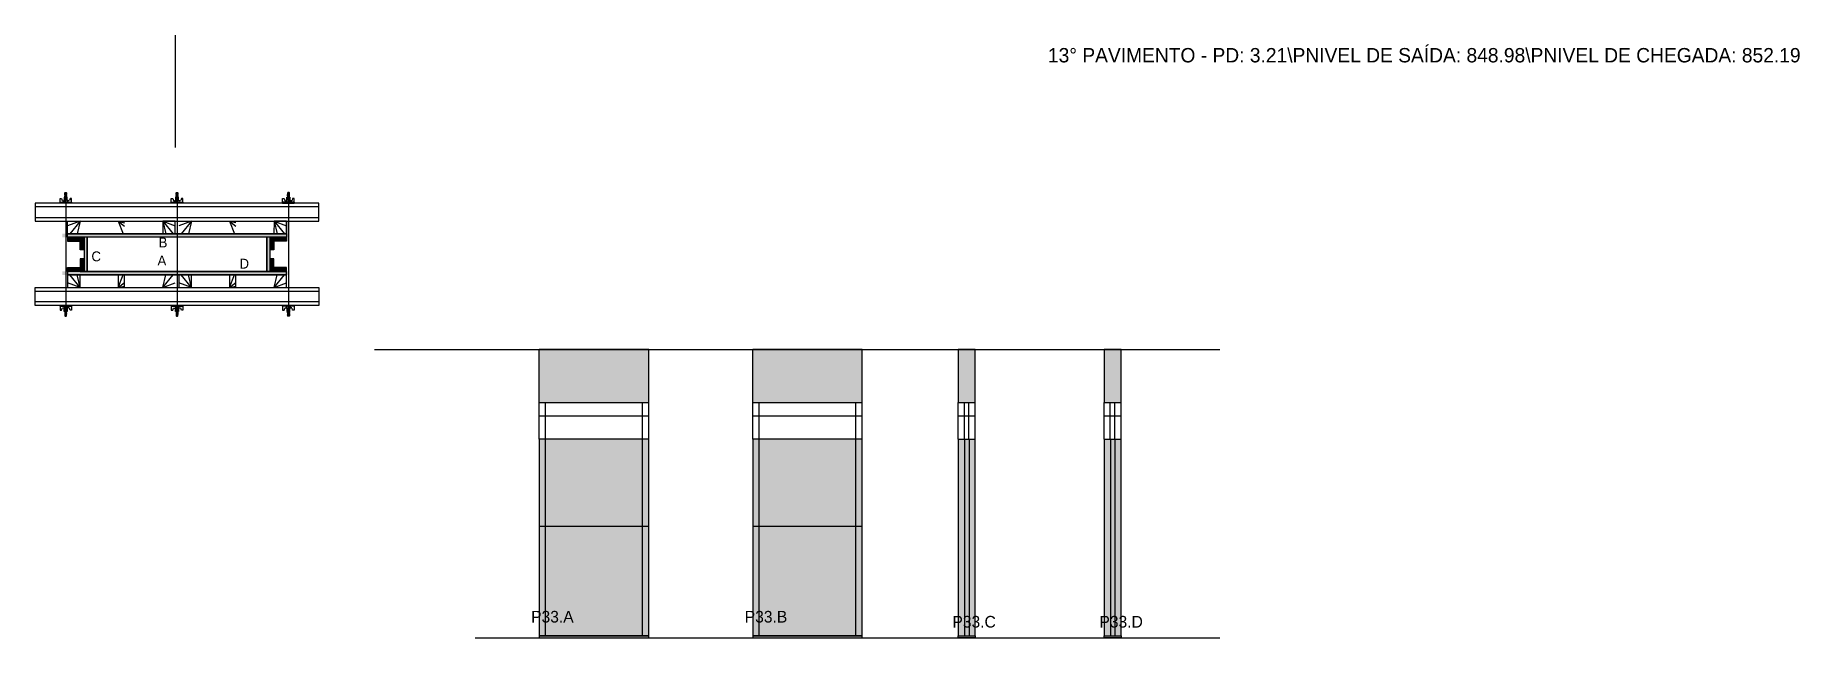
# Model space of a CAD drawing. Header units: metres. Extents: x 4453 to 6419, y 1851 to 2521.
import ezdxf

# ---------------------------------------------------------------- set-up
doc = ezdxf.new("R2010")
doc.units = ezdxf.units.M
for name, color, linetype in [('CHAPA', 7, 'Continuous'), ('COTA', 7, 'Continuous'), ('Hachura', 7, 'Continuous'), ('Madeira', 7, 'Continuous'), ('NOMENCLATURA', 7, 'Continuous'), ('Nível', 7, 'Continuous'), ('Painéis', 7, 'Continuous'), ('Perfil Metálico', 7, 'Continuous'), ('SARR_2.2x7', 7, 'Continuous'), ('SARRAFO', 7, 'Continuous'), ('Texto Seção', 7, 'Continuous'), ('TEXTO_GERAL', 7, 'Continuous')]:
    doc.layers.add(name, color=color, linetype=linetype)

msp = doc.modelspace()

# ---------------------------------------------------------------- hatches: boundary and pattern name
at = {"layer": 'COTA'}
h = msp.add_hatch(color=7, dxfattribs=at)
h.dxf.hatch_style = 1
h.paths.add_polyline_path([(5014.4, 2171.6), (5014.4, 2112.6), (5014.4, 2112.6), (5136.4, 2112.6), (5136.4, 2112.6), (5136.4, 2171.6), (5136.4, 2171.6), (5014.4, 2171.6)])
h = msp.add_hatch(color=7, dxfattribs=at)
h.dxf.hatch_style = 1
h.paths.add_polyline_path([(5252.3, 2171.6), (5252.3, 2112.6), (5252.3, 2112.6), (5374.3, 2112.6), (5374.3, 2112.6), (5374.3, 2171.6), (5374.3, 2171.6), (5252.3, 2171.6)])
h = msp.add_hatch(color=7, dxfattribs=at)
h.dxf.hatch_style = 1
h.paths.add_polyline_path([(5500.3, 2112.6), (5500.3, 2171.6), (5500.3, 2171.6), (5481.3, 2171.6), (5481.3, 2171.6), (5481.3, 2112.6), (5481.3, 2112.6), (5500.3, 2112.6)])
h = msp.add_hatch(color=7, dxfattribs=at)
h.dxf.hatch_style = 1
h.paths.add_polyline_path([(5662.8, 2112.6), (5662.8, 2171.6), (5662.8, 2171.6), (5643.8, 2171.6), (5643.8, 2171.6), (5643.8, 2112.6), (5643.8, 2112.6), (5662.8, 2112.6)])
at = {"layer": 'Hachura'}
h = msp.add_hatch(color=7, dxfattribs=at)
h.dxf.hatch_style = 1
h.paths.add_polyline_path([(4482.9, 2296.5), (4482.9, 2300.5), (4482.9, 2300.5), (4734.9, 2300.5), (4734.9, 2300.5), (4734.9, 2296.5), (4734.9, 2296.5), (4482.9, 2296.5), (4482.9, 2296.5)])
h = msp.add_hatch(color=7, dxfattribs=at)
h.dxf.hatch_style = 1
h.paths.add_polyline_path([(4502.9, 2296.5), (4502.9, 2292.1), (4502.9, 2292.1), (4488.9, 2292.1), (4488.9, 2292.1), (4488.9, 2296.5), (4488.9, 2296.5), (4502.9, 2296.5)])
h = msp.add_hatch(color=7, dxfattribs=at)
h.dxf.hatch_style = 1
h.paths.add_polyline_path([(4507.3, 2296.5), (4502.9, 2296.5), (4502.9, 2296.5), (4502.9, 2282.5), (4502.9, 2282.5), (4507.3, 2282.5), (4507.3, 2282.5), (4507.3, 2296.5)])
h = msp.add_hatch(color=7, dxfattribs=at)
h.dxf.hatch_style = 1
h.paths.add_polyline_path([(4510.9, 2296.5), (4507.3, 2296.5), (4507.3, 2296.5), (4507.3, 2258.5), (4507.3, 2258.5), (4510.9, 2258.5), (4510.9, 2258.5), (4510.9, 2296.5)])
h = msp.add_hatch(color=7, dxfattribs=at)
h.dxf.hatch_style = 1
h.paths.add_polyline_path([(4510.9, 2296.5), (4507.3, 2296.5), (4507.3, 2296.5), (4507.3, 2258.5), (4507.3, 2258.5), (4510.9, 2258.5), (4510.9, 2258.5), (4510.9, 2296.5)])
h = msp.add_hatch(color=7, dxfattribs=at)
h.dxf.hatch_style = 1
h.paths.add_polyline_path([(4714.5, 2296.5), (4710.9, 2296.5), (4710.9, 2296.5), (4710.9, 2258.5), (4710.9, 2258.5), (4714.5, 2258.5), (4714.5, 2258.5), (4714.5, 2296.5)])
h = msp.add_hatch(color=7, dxfattribs=at)
h.dxf.hatch_style = 1
h.paths.add_polyline_path([(4714.5, 2296.5), (4710.9, 2296.5), (4710.9, 2296.5), (4710.9, 2258.5), (4710.9, 2258.5), (4714.5, 2258.5), (4714.5, 2258.5), (4714.5, 2296.5)])
h = msp.add_hatch(color=7, dxfattribs=at)
h.dxf.hatch_style = 1
h.paths.add_polyline_path([(4718.9, 2296.5), (4714.5, 2296.5), (4714.5, 2296.5), (4714.5, 2282.5), (4714.5, 2282.5), (4718.9, 2282.5), (4718.9, 2282.5), (4718.9, 2296.5)])
h = msp.add_hatch(color=7, dxfattribs=at)
h.dxf.hatch_style = 1
h.paths.add_polyline_path([(4718.9, 2296.5), (4718.9, 2292.1), (4718.9, 2292.1), (4732.9, 2292.1), (4732.9, 2292.1), (4732.9, 2296.5), (4732.9, 2296.5), (4718.9, 2296.5)])
h = msp.add_hatch(color=7, dxfattribs=at)
h.dxf.hatch_style = 1
h.paths.add_polyline_path([(4502.9, 2258.5), (4502.9, 2262.9), (4502.9, 2262.9), (4488.9, 2262.9), (4488.9, 2262.9), (4488.9, 2258.5), (4488.9, 2258.5), (4502.9, 2258.5)])
h = msp.add_hatch(color=7, dxfattribs=at)
h.dxf.hatch_style = 1
h.paths.add_polyline_path([(4507.3, 2258.5), (4502.9, 2258.5), (4502.9, 2258.5), (4502.9, 2272.5), (4502.9, 2272.5), (4507.3, 2272.5), (4507.3, 2272.5), (4507.3, 2258.5)])
h = msp.add_hatch(color=7, dxfattribs=at)
h.dxf.hatch_style = 1
h.paths.add_polyline_path([(4718.9, 2258.5), (4714.5, 2258.5), (4714.5, 2258.5), (4714.5, 2272.5), (4714.5, 2272.5), (4718.9, 2272.5), (4718.9, 2272.5), (4718.9, 2258.5)])
h = msp.add_hatch(color=7, dxfattribs=at)
h.dxf.hatch_style = 1
h.paths.add_polyline_path([(4718.9, 2258.5), (4718.9, 2262.9), (4718.9, 2262.9), (4732.9, 2262.9), (4732.9, 2262.9), (4732.9, 2258.5), (4732.9, 2258.5), (4718.9, 2258.5)])
h = msp.add_hatch(color=7, dxfattribs=at)
h.dxf.hatch_style = 1
h.paths.add_polyline_path([(4482.9, 2258.5), (4482.9, 2254.5), (4482.9, 2254.5), (4734.9, 2254.5), (4734.9, 2254.5), (4734.9, 2258.5), (4734.9, 2258.5), (4482.9, 2258.5), (4482.9, 2258.5)])
h = msp.add_hatch(color=7, dxfattribs=at)
h.dxf.hatch_style = 1
h.paths.add_polyline_path([(5136.4, 2071.6), (5014.4, 2071.6), (5014.4, 2071.6), (5014.4, 1850.6), (5014.4, 1850.6), (5136.4, 1850.6), (5136.4, 1850.6), (5136.4, 2071.6)])
h = msp.add_hatch(color=7, dxfattribs=at)
h.dxf.hatch_style = 1
h.paths.add_polyline_path([(5374.3, 2071.6), (5252.3, 2071.6), (5252.3, 2071.6), (5252.3, 1850.6), (5252.3, 1850.6), (5374.3, 1850.6), (5374.3, 1850.6), (5374.3, 2071.6)])
h = msp.add_hatch(color=7, dxfattribs=at)
h.dxf.hatch_style = 1
h.paths.add_polyline_path([(5500.3, 2071.6), (5481.3, 2071.6), (5481.3, 2071.6), (5481.3, 1850.6), (5481.3, 1850.6), (5500.3, 1850.6), (5500.3, 1850.6), (5500.3, 2071.6), (5500.3, 2071.6)])
h = msp.add_hatch(color=7, dxfattribs=at)
h.dxf.hatch_style = 1
h.paths.add_polyline_path([(5662.8, 2071.6), (5643.8, 2071.6), (5643.8, 2071.6), (5643.8, 1850.6), (5643.8, 1850.6), (5662.8, 1850.6), (5662.8, 1850.6), (5662.8, 2071.6), (5662.8, 2071.6)])

# ---------------------------------------------------------------- linework, layer by layer
at = {"layer": 'CHAPA', "color": 7, "lineweight": 25}
for points in [[(4488.9, 2296.5), (4488.9, 2300.5), (4732.9, 2300.5), (4732.9, 2296.5)], [(4488.9, 2296.5), (4488.9, 2300.5), (4732.9, 2300.5), (4732.9, 2296.5)], [(4510.9, 2296.5), (4507.3, 2296.5), (4507.3, 2258.5), (4510.9, 2258.5)], [(4510.9, 2296.5), (4507.3, 2296.5), (4507.3, 2258.5), (4510.9, 2258.5)], [(4714.5, 2296.5), (4710.9, 2296.5), (4710.9, 2258.5), (4714.5, 2258.5)], [(4714.5, 2296.5), (4710.9, 2296.5), (4710.9, 2258.5), (4714.5, 2258.5)], [(4488.9, 2258.5), (4488.9, 2254.5), (4732.9, 2254.5), (4732.9, 2258.5)], [(4488.9, 2258.5), (4488.9, 2254.5), (4732.9, 2254.5), (4732.9, 2258.5)]]:
    msp.add_lwpolyline(points, close=True, dxfattribs=at)
at = {"layer": 'COTA', "color": 7, "lineweight": 25}
for p, q in [((5014.4, 2112.6), (5014.4, 2171.6)), ((5136.4, 2171.6), (5014.4, 2171.6)), ((5136.4, 2112.6), (5136.4, 2171.6)), ((5374.3, 2171.6), (5252.3, 2171.6)), ((5252.3, 2112.6), (5252.3, 2171.6)), ((5374.3, 2112.6), (5374.3, 2171.6))]:
    msp.add_line(p, q, dxfattribs=at)
for points in [[(5500.3, 2112.6), (5500.3, 2171.6), (5481.3, 2171.6), (5481.3, 2112.6)], [(5662.8, 2112.6), (5662.8, 2171.6), (5643.8, 2171.6), (5643.8, 2112.6)]]:
    msp.add_lwpolyline(points, dxfattribs=at)
at = {"layer": 'Defpoints', "color": 7, "lineweight": 25}
msp.add_line((4609, 2396.4), (4609, 2521.4), dxfattribs=at)
at = {"layer": 'Hachura', "color": 7, "lineweight": 25}
for p, q in [((4480.5, 2334.5), (4480.5, 2339.6)), ((4480.5, 2339.6), (4482.2, 2339.6)), ((4482.2, 2339.6), (4482.8, 2337.4)), ((4488.6, 2341.2), (4485.3, 2341.2)), ((4485.3, 2341.2), (4485.3, 2338)), ((4488.6, 2341.1), (4485.3, 2341.1)), ((4485.8, 2345.5), (4488, 2344.5)), ((4487.9, 2344.2), (4485.8, 2345.3)), ((4485.8, 2344.4), (4488, 2343.3)), ((4487.9, 2343.1), (4485.8, 2344.1)), ((4485.8, 2343.2), (4488, 2342.1)), ((4487.9, 2341.9), (4485.8, 2343)), ((4487.1, 2341.2), (4485.8, 2341.8)), ((4485.9, 2346), (4486.2, 2346.3)), ((4485.9, 2345.6), (4485.9, 2346)), ((4485.9, 2346), (4485.9, 2346)), ((4487.8, 2346), (4485.9, 2346)), ((4485.9, 2345.6), (4487.8, 2344.7)), ((4485.9, 2345.6), (4487.8, 2344.7)), ((4485.9, 2344.5), (4485.9, 2345.1)), ((4487.8, 2344.2), (4485.9, 2345.1)), ((4485.9, 2344.5), (4487.8, 2343.5)), ((4485.9, 2343.3), (4485.9, 2344)), ((4487.8, 2343), (4485.9, 2344)), ((4485.9, 2343.7), (4485.9, 2344)), ((4485.9, 2343.3), (4487.8, 2342.3)), ((4485.9, 2342.2), (4485.9, 2342.8)), ((4487.8, 2341.8), (4485.9, 2342.8)), ((4485.9, 2342.2), (4487.8, 2341.2)), ((4486.8, 2341.2), (4485.9, 2341.6)), ((4485.9, 2341.2), (4485.9, 2341.6)), ((4486.2, 2346.3), (4487.5, 2346.3)), ((4486.3, 2341.2), (4486.3, 2338)), ((4487.8, 2345.3), (4486.6, 2346)), ((4487.9, 2345.4), (4486.8, 2346)), ((4486.9, 2345.3), (4486.9, 2213.5)), ((4487.3, 2346), (4488, 2345.6)), ((4487.8, 2346), (4487.5, 2346.3)), ((4487.6, 2346), (4487.8, 2345.8)), ((4487.8, 2345.8), (4487.8, 2346)), ((4487.8, 2345.3), (4487.8, 2344.7)), ((4487.8, 2343.5), (4487.8, 2344.2)), ((4487.8, 2342.8), (4487.8, 2343)), ((4487.8, 2342.8), (4487.8, 2342.3)), ((4487.8, 2341.8), (4487.8, 2341.2)), ((4487.8, 2341.2), (4487.8, 2338)), ((4488.6, 2338), (4488.6, 2341.2)), ((4491.7, 2339.6), (4491.1, 2337.4)), ((4493.4, 2339.6), (4491.7, 2339.6)), ((4493.4, 2335.4), (4493.4, 2339.6)), ((4604.5, 2334.5), (4604.5, 2339.6)), ((4604.5, 2339.6), (4606.2, 2339.6)), ((4606.2, 2339.6), (4606.8, 2337.4)), ((4612.6, 2341.2), (4609.3, 2341.2)), ((4609.3, 2341.2), (4609.3, 2337.9)), ((4612.6, 2341.1), (4609.3, 2341.1)), ((4609.8, 2345.5), (4612, 2344.4)), ((4612, 2344.2), (4609.8, 2345.3)), ((4609.8, 2344.4), (4612, 2343.3)), ((4612, 2343), (4609.8, 2344.1)), ((4609.8, 2343.2), (4612, 2342.1)), ((4612, 2341.9), (4609.8, 2343)), ((4611.1, 2341.2), (4609.8, 2341.8)), ((4609.9, 2345.9), (4610.2, 2346.3)), ((4609.9, 2345.6), (4609.9, 2345.9)), ((4609.9, 2345.9), (4609.9, 2345.9)), ((4611.9, 2345.9), (4609.9, 2345.9)), ((4609.9, 2345.6), (4611.9, 2344.6)), ((4609.9, 2345.6), (4611.9, 2344.6)), ((4609.9, 2344.5), (4609.9, 2345.1)), ((4611.9, 2344.1), (4609.9, 2345.1)), ((4609.9, 2344.5), (4611.9, 2343.5)), ((4609.9, 2343.3), (4609.9, 2343.9)), ((4611.9, 2343), (4609.9, 2343.9)), ((4609.9, 2343.7), (4609.9, 2343.9)), ((4609.9, 2343.3), (4611.9, 2342.3)), ((4609.9, 2342.1), (4609.9, 2342.8)), ((4611.9, 2341.8), (4609.9, 2342.8)), ((4609.9, 2342.1), (4611.9, 2341.2)), ((4610.8, 2341.2), (4609.9, 2341.6)), ((4609.9, 2341.2), (4609.9, 2341.6)), ((4610.2, 2346.3), (4611.5, 2346.3)), ((4610.3, 2341.2), (4610.3, 2337.9)), ((4611.9, 2345.3), (4610.6, 2345.9)), ((4612, 2345.4), (4610.8, 2345.9)), ((4611, 2345.3), (4610.9, 2213.5)), ((4611.3, 2345.9), (4612, 2345.6)), ((4611.9, 2345.9), (4611.5, 2346.3)), ((4611.6, 2345.9), (4611.9, 2345.8)), ((4611.9, 2345.8), (4611.9, 2345.9)), ((4611.9, 2345.3), (4611.9, 2344.6)), ((4611.9, 2343.5), (4611.9, 2344.1)), ((4611.9, 2342.8), (4611.9, 2343)), ((4611.9, 2342.8), (4611.9, 2342.3)), ((4611.9, 2341.8), (4611.9, 2341.2)), ((4611.9, 2341.2), (4611.9, 2337.9)), ((4612.6, 2337.9), (4612.6, 2341.2)), ((4615.7, 2339.6), (4615.1, 2337.4)), ((4617.4, 2339.6), (4615.7, 2339.6)), ((4617.4, 2335.4), (4617.4, 2339.6)), ((4728.5, 2335.4), (4728.5, 2339.6)), ((4728.5, 2339.6), (4730.2, 2339.6)), ((4730.2, 2339.6), (4730.8, 2337.4)), ((4733.3, 2341.2), (4736.6, 2341.2)), ((4733.3, 2338), (4733.3, 2341.2)), ((4733.3, 2341.1), (4736.6, 2341.1)), ((4734.6, 2346), (4733.9, 2345.6)), ((4733.9, 2345.4), (4735.1, 2346)), ((4736.1, 2345.5), (4733.9, 2344.5)), ((4733.9, 2344.2), (4736.1, 2345.3)), ((4736.1, 2344.4), (4733.9, 2343.3)), ((4733.9, 2343.1), (4736.1, 2344.1)), ((4736.1, 2343.2), (4733.9, 2342.1)), ((4733.9, 2341.9), (4736.1, 2343)), ((4734, 2346), (4734.4, 2346.3)), ((4734.3, 2346), (4734, 2345.8)), ((4734, 2345.8), (4734, 2346)), ((4734, 2345.3), (4735.3, 2346)), ((4734, 2346), (4736, 2346)), ((4736, 2345.6), (4734, 2344.7)), ((4736, 2345.6), (4734, 2344.7)), ((4734, 2345.3), (4734, 2344.7)), ((4734, 2344.2), (4736, 2345.1)), ((4736, 2344.5), (4734, 2343.5)), ((4734, 2343.5), (4734, 2344.2)), ((4734, 2343), (4736, 2344)), ((4736, 2343.3), (4734, 2342.3)), ((4734, 2342.8), (4734, 2343)), ((4734, 2342.8), (4734, 2342.3)), ((4734, 2341.8), (4736, 2342.8)), ((4736, 2342.2), (4734, 2341.2)), ((4734, 2341.8), (4734, 2341.2)), ((4734, 2341.2), (4734, 2338)), ((4735.7, 2346.3), (4734.4, 2346.3)), ((4734.8, 2341.2), (4736.1, 2341.8)), ((4734.9, 2345.3), (4735, 2213.5)), ((4735.1, 2341.2), (4736, 2341.6)), ((4735.6, 2341.2), (4735.6, 2338)), ((4736, 2346), (4735.7, 2346.3)), ((4736, 2345.6), (4736, 2346)), ((4736, 2346), (4736, 2346)), ((4736, 2344.5), (4736, 2345.1)), ((4736, 2343.3), (4736, 2344)), ((4736, 2343.7), (4736, 2344)), ((4736, 2342.2), (4736, 2342.8)), ((4736, 2341.2), (4736, 2341.6)), ((4736.6, 2341.2), (4736.6, 2338)), ((4739.7, 2339.6), (4739.1, 2337.4)), ((4741.4, 2339.6), (4739.7, 2339.6)), ((4741.4, 2334.5), (4741.4, 2339.6)), ((4480.5, 2335.4), (4493.4, 2335.4)), ((4480.5, 2335.4), (4485.7, 2335.4)), ((4493.4, 2334.5), (4480.5, 2334.5)), ((4480.6, 2335.4), (4480.6, 2334.5)), ((4480.8, 2335.4), (4480.8, 2334.5)), ((4481.2, 2335.4), (4481.2, 2334.5)), ((4481.6, 2335.4), (4481.6, 2334.5)), ((4482.5, 2335.4), (4482.5, 2334.5)), ((4483.1, 2337.2), (4485, 2337.2)), ((4483.9, 2335.4), (4483.9, 2334.5)), ((4492.4, 2334.5), (4484.6, 2334.5)), ((4485, 2338), (4488.9, 2338)), ((4485, 2335.4), (4485, 2338)), ((4486.9, 2335.4), (4485, 2335.4)), ((4485.7, 2335.4), (4486.3, 2335.4)), ((4486, 2335.1), (4486, 2335.3)), ((4486, 2334.6), (4486, 2335.1)), ((4486.6, 2335.4), (4486.6, 2337.4)), ((4486.9, 2335.4), (4486.9, 2334.5)), ((4487.1, 2337.4), (4487.1, 2335.4)), ((4487.9, 2335.3), (4487.9, 2334.8)), ((4488.9, 2338), (4488.6, 2338)), ((4488.9, 2338), (4488.6, 2338)), ((4488.9, 2338), (4488.9, 2335.4)), ((4490.8, 2337.2), (4488.9, 2337.2)), ((4490, 2335.4), (4490, 2334.5)), ((4491.4, 2335.4), (4491.4, 2334.5)), ((4492.2, 2335.4), (4492.2, 2334.5)), ((4492.7, 2335.4), (4492.7, 2334.5)), ((4493, 2335.4), (4493, 2334.5)), ((4493.3, 2335.4), (4493.3, 2334.5)), ((4493.4, 2335.4), (4493.4, 2334.5)), ((4604.5, 2335.4), (4617.4, 2335.4)), ((4604.5, 2335.4), (4609.7, 2335.4)), ((4617.4, 2334.5), (4604.5, 2334.5)), ((4604.6, 2335.4), (4604.6, 2334.5)), ((4604.9, 2335.4), (4604.9, 2334.5)), ((4605.2, 2335.4), (4605.2, 2334.5)), ((4605.7, 2335.4), (4605.7, 2334.5)), ((4606.5, 2335.4), (4606.5, 2334.5)), ((4607.1, 2337.2), (4609, 2337.2)), ((4607.9, 2335.4), (4607.9, 2334.5)), ((4616.4, 2334.5), (4608.6, 2334.5)), ((4609, 2337.9), (4612.9, 2337.9)), ((4609, 2335.4), (4609, 2337.9)), ((4611, 2335.4), (4609, 2335.4)), ((4609.7, 2335.4), (4610.3, 2335.4)), ((4610, 2335), (4610, 2335.3)), ((4610, 2334.6), (4610, 2335)), ((4610.6, 2335.4), (4610.6, 2337.4)), ((4610.9, 2335.4), (4610.9, 2334.5)), ((4611.2, 2337.4), (4611.2, 2335.4)), ((4611.9, 2335.2), (4611.9, 2334.8)), ((4612.9, 2337.9), (4612.6, 2337.9)), ((4612.9, 2337.9), (4612.6, 2337.9)), ((4612.9, 2337.9), (4612.9, 2335.4)), ((4614.8, 2337.2), (4612.9, 2337.2)), ((4614, 2335.4), (4614, 2334.5)), ((4615.4, 2335.4), (4615.4, 2334.5)), ((4616.3, 2335.4), (4616.3, 2334.5)), ((4616.7, 2335.4), (4616.7, 2334.5)), ((4617.1, 2335.4), (4617.1, 2334.5)), ((4617.3, 2335.4), (4617.3, 2334.5)), ((4617.4, 2335.4), (4617.4, 2334.5)), ((4741.4, 2335.4), (4728.5, 2335.4)), ((4728.5, 2335.4), (4728.5, 2334.5)), ((4728.5, 2334.5), (4741.4, 2334.5)), ((4728.6, 2335.4), (4728.6, 2334.5)), ((4728.8, 2335.4), (4728.8, 2334.5)), ((4729.2, 2335.4), (4729.2, 2334.5)), ((4729.5, 2334.5), (4737.3, 2334.5)), ((4729.6, 2335.4), (4729.6, 2334.5)), ((4730.5, 2335.4), (4730.5, 2334.5)), ((4731.1, 2337.2), (4733, 2337.2)), ((4731.9, 2335.4), (4731.9, 2334.5)), ((4736.9, 2338), (4733, 2338)), ((4733, 2338), (4733, 2335.4)), ((4733, 2338), (4733.3, 2338)), ((4733, 2338), (4733.3, 2338)), ((4734, 2335.3), (4734, 2334.8)), ((4734.7, 2337.4), (4734.7, 2335.4)), ((4734.9, 2335.4), (4736.9, 2335.4)), ((4735, 2335.4), (4735, 2334.5)), ((4735.3, 2335.4), (4735.3, 2337.4)), ((4736.2, 2335.4), (4735.6, 2335.4)), ((4735.9, 2335.1), (4735.9, 2335.3)), ((4735.9, 2334.6), (4735.9, 2335.1)), ((4741.4, 2335.4), (4736.2, 2335.4)), ((4736.9, 2335.4), (4736.9, 2338)), ((4738.8, 2337.2), (4736.9, 2337.2)), ((4738, 2335.4), (4738, 2334.5)), ((4739.4, 2335.4), (4739.4, 2334.5)), ((4740.2, 2335.4), (4740.2, 2334.5)), ((4740.7, 2335.4), (4740.7, 2334.5)), ((4741, 2335.4), (4741, 2334.5)), ((4741.3, 2335.4), (4741.3, 2334.5)), ((4493.4, 2220.5), (4480.5, 2220.5)), ((4480.5, 2220.5), (4480.5, 2215.3)), ((4480.5, 2219.6), (4493.4, 2219.6)), ((4480.5, 2219.6), (4485.7, 2219.6)), ((4480.5, 2215.3), (4482.2, 2215.3)), ((4480.6, 2219.6), (4480.6, 2220.5)), ((4480.8, 2219.6), (4480.8, 2220.5)), ((4481.2, 2219.6), (4481.2, 2220.5)), ((4481.6, 2219.6), (4481.6, 2220.5)), ((4482.2, 2215.3), (4482.8, 2217.5)), ((4482.5, 2219.6), (4482.5, 2220.5)), ((4483.1, 2217.8), (4485, 2217.8)), ((4483.9, 2219.6), (4483.9, 2220.5)), ((4492.4, 2220.5), (4484.6, 2220.5)), ((4486.9, 2219.6), (4485, 2219.6)), ((4485, 2219.6), (4485, 2217)), ((4485, 2217), (4488.9, 2217)), ((4485.3, 2213.8), (4485.3, 2217)), ((4488.6, 2213.8), (4485.3, 2213.8)), ((4488.6, 2213.8), (4485.3, 2213.8)), ((4485.7, 2219.6), (4486.3, 2219.6)), ((4487.1, 2213.8), (4485.8, 2213.1)), ((4487.9, 2213), (4485.8, 2212)), ((4485.8, 2211.7), (4488, 2212.8)), ((4487.9, 2211.9), (4485.8, 2210.8)), ((4485.8, 2210.6), (4488, 2211.7)), ((4487.9, 2210.7), (4485.8, 2209.7)), ((4485.8, 2209.4), (4488, 2210.5)), ((4485.9, 2212.8), (4487.8, 2213.8)), ((4486.8, 2213.8), (4485.9, 2213.3)), ((4485.9, 2213.8), (4485.9, 2213.3)), ((4487.8, 2213.1), (4485.9, 2212.2)), ((4485.9, 2212.8), (4485.9, 2212.2)), ((4485.9, 2211.6), (4487.8, 2212.6)), ((4487.8, 2212), (4485.9, 2211)), ((4485.9, 2211.6), (4485.9, 2211)), ((4485.9, 2210.5), (4487.8, 2211.4)), ((4485.9, 2211.2), (4485.9, 2211)), ((4487.8, 2210.8), (4485.9, 2209.8)), ((4485.9, 2210.5), (4485.9, 2209.8)), ((4485.9, 2209.3), (4487.8, 2210.3)), ((4485.9, 2209.3), (4487.8, 2210.3)), ((4485.9, 2209.3), (4485.9, 2209)), ((4485.9, 2209), (4485.9, 2209)), ((4485.9, 2209), (4486.2, 2208.7)), ((4487.8, 2209), (4485.9, 2209)), ((4486, 2220.3), (4486, 2219.9)), ((4486, 2219.9), (4486, 2219.7)), ((4486.2, 2208.7), (4487.5, 2208.7)), ((4486.3, 2213.8), (4486.3, 2217)), ((4486.6, 2219.6), (4486.6, 2217.6)), ((4487.8, 2209.6), (4486.6, 2209)), ((4487.9, 2209.6), (4486.8, 2209)), ((4486.9, 2219.6), (4486.9, 2220.5)), ((4487.1, 2217.6), (4487.1, 2219.6)), ((4487.3, 2209), (4488, 2209.3)), ((4487.8, 2209), (4487.5, 2208.7)), ((4487.6, 2209), (4487.8, 2209.1)), ((4487.8, 2213.8), (4487.8, 2217)), ((4487.8, 2213.1), (4487.8, 2213.8)), ((4487.8, 2212.2), (4487.8, 2212.6)), ((4487.8, 2212.2), (4487.8, 2212)), ((4487.8, 2211.4), (4487.8, 2210.8)), ((4487.8, 2209.6), (4487.8, 2210.3)), ((4487.8, 2209.1), (4487.8, 2209)), ((4487.9, 2219.7), (4487.9, 2220.1)), ((4488.6, 2217), (4488.6, 2213.8)), ((4488.9, 2217), (4488.6, 2217)), ((4488.9, 2217), (4488.6, 2217)), ((4488.9, 2217), (4488.9, 2219.6)), ((4490.8, 2217.8), (4488.9, 2217.8)), ((4490, 2219.6), (4490, 2220.5)), ((4491.7, 2215.3), (4491.1, 2217.5)), ((4491.4, 2219.6), (4491.4, 2220.5)), ((4493.4, 2215.3), (4491.7, 2215.3)), ((4492.2, 2219.6), (4492.2, 2220.5)), ((4492.7, 2219.6), (4492.7, 2220.5)), ((4493, 2219.6), (4493, 2220.5)), ((4493.3, 2219.6), (4493.3, 2220.5)), ((4493.4, 2219.6), (4493.4, 2220.5)), ((4493.4, 2219.6), (4493.4, 2215.3)), ((4617.4, 2220.5), (4604.5, 2220.5)), ((4604.5, 2220.5), (4604.5, 2215.3)), ((4604.5, 2219.6), (4617.4, 2219.6)), ((4604.5, 2219.6), (4609.7, 2219.6)), ((4604.5, 2215.3), (4606.2, 2215.3)), ((4604.6, 2219.5), (4604.6, 2220.5)), ((4604.9, 2219.5), (4604.9, 2220.5)), ((4605.2, 2219.5), (4605.2, 2220.5)), ((4605.7, 2219.5), (4605.7, 2220.5)), ((4606.2, 2215.3), (4606.8, 2217.5)), ((4606.5, 2219.5), (4606.5, 2220.5)), ((4607.1, 2217.7), (4609, 2217.7)), ((4607.9, 2219.5), (4607.9, 2220.5)), ((4616.4, 2220.5), (4608.6, 2220.5)), ((4611, 2219.6), (4609, 2219.6)), ((4609, 2219.6), (4609, 2217)), ((4609, 2217), (4612.9, 2217)), ((4609.3, 2213.8), (4609.3, 2217)), ((4612.6, 2213.8), (4609.3, 2213.8)), ((4612.6, 2213.8), (4609.3, 2213.8)), ((4609.7, 2219.6), (4610.3, 2219.6)), ((4611.1, 2213.8), (4609.8, 2213.1)), ((4612, 2213), (4609.8, 2212)), ((4609.8, 2211.7), (4612, 2212.8)), ((4612, 2211.9), (4609.8, 2210.8)), ((4609.8, 2210.6), (4612, 2211.6)), ((4612, 2210.7), (4609.8, 2209.6)), ((4609.8, 2209.4), (4612, 2210.5)), ((4609.9, 2212.8), (4611.9, 2213.8)), ((4610.8, 2213.8), (4609.9, 2213.3)), ((4609.9, 2213.8), (4609.9, 2213.3)), ((4611.9, 2213.1), (4609.9, 2212.1)), ((4609.9, 2212.8), (4609.9, 2212.1)), ((4609.9, 2211.6), (4611.9, 2212.6)), ((4611.9, 2211.9), (4609.9, 2211)), ((4609.9, 2211.6), (4609.9, 2211)), ((4609.9, 2210.5), (4611.9, 2211.4)), ((4609.9, 2211.2), (4609.9, 2211)), ((4611.9, 2210.8), (4609.9, 2209.8)), ((4609.9, 2210.5), (4609.9, 2209.8)), ((4609.9, 2209.3), (4611.9, 2210.3)), ((4609.9, 2209.3), (4611.9, 2210.3)), ((4609.9, 2209.3), (4609.9, 2209)), ((4609.9, 2209), (4609.9, 2209)), ((4609.9, 2209), (4610.2, 2208.7)), ((4611.9, 2209), (4609.9, 2209)), ((4610, 2220.3), (4610, 2219.9)), ((4610, 2219.9), (4610, 2219.7)), ((4610.2, 2208.7), (4611.5, 2208.7)), ((4610.3, 2213.8), (4610.3, 2217)), ((4610.6, 2219.6), (4610.6, 2217.6)), ((4611.9, 2209.6), (4610.6, 2209)), ((4612, 2209.5), (4610.8, 2209)), ((4610.9, 2219.6), (4610.9, 2220.5)), ((4611.2, 2217.6), (4611.2, 2219.6)), ((4611.3, 2209), (4612, 2209.3)), ((4611.9, 2209), (4611.5, 2208.7)), ((4611.6, 2209), (4611.9, 2209.1)), ((4611.9, 2219.7), (4611.9, 2220.1)), ((4611.9, 2213.8), (4611.9, 2217)), ((4611.9, 2213.1), (4611.9, 2213.8)), ((4611.9, 2212.2), (4611.9, 2212.6)), ((4611.9, 2212.2), (4611.9, 2211.9)), ((4611.9, 2211.4), (4611.9, 2210.8)), ((4611.9, 2209.6), (4611.9, 2210.3)), ((4611.9, 2209.1), (4611.9, 2209)), ((4612.6, 2217), (4612.6, 2213.8)), ((4612.9, 2217), (4612.6, 2217)), ((4612.9, 2217), (4612.6, 2217)), ((4612.9, 2217), (4612.9, 2219.6)), ((4614.8, 2217.7), (4612.9, 2217.7)), ((4614, 2219.5), (4614, 2220.5)), ((4615.7, 2215.3), (4615.1, 2217.5)), ((4615.4, 2219.5), (4615.4, 2220.5)), ((4617.4, 2215.3), (4615.7, 2215.3)), ((4616.3, 2219.5), (4616.3, 2220.5)), ((4616.7, 2219.5), (4616.7, 2220.5)), ((4617.1, 2219.5), (4617.1, 2220.5)), ((4617.3, 2219.5), (4617.3, 2220.5)), ((4617.4, 2219.6), (4617.4, 2220.5)), ((4617.4, 2219.6), (4617.4, 2215.3)), ((4728.5, 2220.5), (4741.4, 2220.5)), ((4728.5, 2219.6), (4728.5, 2220.5)), ((4741.4, 2219.6), (4728.5, 2219.6)), ((4728.5, 2219.6), (4728.5, 2215.3)), ((4728.5, 2215.3), (4730.2, 2215.3)), ((4728.6, 2219.6), (4728.6, 2220.5)), ((4728.8, 2219.6), (4728.8, 2220.5)), ((4729.2, 2219.6), (4729.2, 2220.5)), ((4729.5, 2220.5), (4737.3, 2220.5)), ((4729.6, 2219.6), (4729.6, 2220.5)), ((4730.2, 2215.3), (4730.8, 2217.5)), ((4730.5, 2219.6), (4730.5, 2220.5)), ((4731.1, 2217.8), (4733, 2217.8)), ((4731.9, 2219.6), (4731.9, 2220.5)), ((4733, 2217), (4733, 2219.6)), ((4736.9, 2217), (4733, 2217)), ((4733, 2217), (4733.3, 2217)), ((4733, 2217), (4733.3, 2217)), ((4733.3, 2217), (4733.3, 2213.8)), ((4733.3, 2213.8), (4736.6, 2213.8)), ((4733.3, 2213.8), (4736.6, 2213.8)), ((4733.9, 2213), (4736.1, 2212)), ((4736.1, 2211.7), (4733.9, 2212.8)), ((4733.9, 2211.9), (4736.1, 2210.8)), ((4736.1, 2210.6), (4733.9, 2211.7)), ((4733.9, 2210.7), (4736.1, 2209.7)), ((4736.1, 2209.4), (4733.9, 2210.5)), ((4733.9, 2209.6), (4735.1, 2209)), ((4734.6, 2209), (4733.9, 2209.3)), ((4734, 2219.7), (4734, 2220.1)), ((4734, 2213.8), (4734, 2217)), ((4734, 2213.1), (4734, 2213.8)), ((4736, 2212.8), (4734, 2213.8)), ((4734, 2213.1), (4736, 2212.2)), ((4734, 2212.2), (4734, 2212.6)), ((4736, 2211.6), (4734, 2212.6)), ((4734, 2212.2), (4734, 2212)), ((4734, 2212), (4736, 2211)), ((4734, 2211.4), (4734, 2210.8)), ((4736, 2210.5), (4734, 2211.4)), ((4734, 2210.8), (4736, 2209.8)), ((4736, 2209.3), (4734, 2210.3)), ((4734, 2209.6), (4734, 2210.3)), ((4736, 2209.3), (4734, 2210.3)), ((4734, 2209.6), (4735.3, 2209)), ((4734.3, 2209), (4734, 2209.1)), ((4734, 2209.1), (4734, 2209)), ((4734, 2209), (4734.4, 2208.7)), ((4734, 2209), (4736, 2209)), ((4735.7, 2208.7), (4734.4, 2208.7)), ((4734.7, 2217.6), (4734.7, 2219.6)), ((4734.8, 2213.8), (4736.1, 2213.1)), ((4734.9, 2219.6), (4736.9, 2219.6)), ((4735, 2219.6), (4735, 2220.5)), ((4735.1, 2213.8), (4736, 2213.3)), ((4735.3, 2219.6), (4735.3, 2217.6)), ((4736.2, 2219.6), (4735.6, 2219.6)), ((4735.6, 2213.8), (4735.6, 2217)), ((4736, 2209), (4735.7, 2208.7)), ((4735.9, 2220.3), (4735.9, 2219.9)), ((4735.9, 2219.9), (4735.9, 2219.7)), ((4736, 2213.8), (4736, 2213.3)), ((4736, 2212.8), (4736, 2212.2)), ((4736, 2211.6), (4736, 2211)), ((4736, 2211.2), (4736, 2211)), ((4736, 2210.5), (4736, 2209.8)), ((4736, 2209.3), (4736, 2209)), ((4736, 2209), (4736, 2209)), ((4741.4, 2219.6), (4736.2, 2219.6)), ((4736.6, 2213.8), (4736.6, 2217)), ((4736.9, 2219.6), (4736.9, 2217)), ((4738.8, 2217.8), (4736.9, 2217.8)), ((4738, 2219.6), (4738, 2220.5)), ((4739.7, 2215.3), (4739.1, 2217.5)), ((4739.4, 2219.6), (4739.4, 2220.5)), ((4741.4, 2215.3), (4739.7, 2215.3)), ((4740.2, 2219.6), (4740.2, 2220.5)), ((4740.7, 2219.6), (4740.7, 2220.5)), ((4741, 2219.6), (4741, 2220.5)), ((4741.3, 2219.6), (4741.3, 2220.5)), ((4741.4, 2220.5), (4741.4, 2215.3))]:
    msp.add_line(p, q, dxfattribs=at)
at = {"layer": 'Madeira', "color": 7, "lineweight": 25}
for p, q in [((4502.9, 2314.5), (4488.9, 2309.1)), ((4502.9, 2314.5), (4491.4, 2300.5)), ((4502.9, 2314.5), (4499.5, 2300.5)), ((4545.4, 2314.5), (4552.4, 2308.7)), ((4545.4, 2314.5), (4552.4, 2312.7)), ((4545.4, 2314.5), (4550.9, 2300.5)), ((4594.9, 2314.5), (4606.4, 2300.5)), ((4594.9, 2314.5), (4598.4, 2300.5)), ((4594.9, 2314.5), (4608.9, 2309.1)), ((4626.9, 2314.5), (4613, 2309.1)), ((4626.9, 2314.5), (4615.4, 2300.5)), ((4626.9, 2314.5), (4623.5, 2300.5)), ((4669.4, 2314.5), (4676.4, 2308.7)), ((4669.4, 2314.5), (4676.4, 2312.8)), ((4669.4, 2314.5), (4674.9, 2300.5)), ((4719, 2314.5), (4730.5, 2300.5)), ((4719, 2314.5), (4722.4, 2300.5)), ((4719, 2314.5), (4733, 2309.1)), ((4502.9, 2240.5), (4488.9, 2245.9)), ((4502.9, 2240.5), (4491.4, 2254.5)), ((4502.9, 2240.5), (4499.5, 2254.5)), ((4545.4, 2240.5), (4550.9, 2254.5)), ((4545.4, 2240.5), (4552.4, 2246.2)), ((4545.4, 2240.5), (4552.4, 2242.2)), ((4594.9, 2240.5), (4606.4, 2254.5)), ((4594.9, 2240.5), (4598.4, 2254.5)), ((4594.9, 2240.5), (4608.9, 2245.9)), ((4626.9, 2240.5), (4613, 2245.9)), ((4626.9, 2240.5), (4615.4, 2254.5)), ((4626.9, 2240.5), (4623.5, 2254.5)), ((4669.4, 2240.5), (4674.9, 2254.5)), ((4669.4, 2240.5), (4676.4, 2246.2)), ((4669.4, 2240.5), (4676.4, 2242.2)), ((4719, 2240.5), (4730.5, 2254.5)), ((4719, 2240.5), (4722.4, 2254.5)), ((4719, 2240.5), (4733, 2245.9))]:
    msp.add_line(p, q, dxfattribs=at)
for points in [[(4733, 2314.5), (4732.9, 2300.5), (4489, 2300.5), (4489, 2314.5)], [(4733, 2314.5), (4732.9, 2300.5), (4489, 2300.5), (4489, 2314.5)], [(4594.9, 2314.5), (4594.9, 2300.5), (4608.9, 2300.5), (4608.9, 2314.5)], [(4719, 2314.5), (4718.9, 2300.5), (4732.9, 2300.5), (4733, 2314.5)], [(4502.9, 2240.5), (4502.9, 2254.5), (4488.9, 2254.5), (4488.9, 2240.5)], [(4733, 2240.5), (4732.9, 2254.5), (4489, 2254.5), (4489, 2240.5)], [(4545.4, 2240.5), (4552.4, 2240.5), (4552.4, 2254.5), (4545.4, 2254.5)], [(4626.9, 2240.5), (4627, 2254.5), (4613, 2254.5), (4612.9, 2240.5)], [(4669.4, 2240.5), (4676.4, 2240.5), (4676.5, 2254.5), (4669.5, 2254.5)]]:
    msp.add_lwpolyline(points, close=True, dxfattribs=at)
at = {"layer": 'Nível', "color": 7, "lineweight": 25}
for p, q in [((4830.7, 2171.6), (5772.7, 2171.6)), ((4942.9, 1850.6), (5772.7, 1850.6))]:
    msp.add_line(p, q, dxfattribs=at)
at = {"layer": 'Painéis', "color": 7, "lineweight": 25}
for p, q in [((5014.4, 2112.6), (5136.4, 2112.6)), ((5014.4, 2071.6), (5014.4, 2112.6)), ((5136.4, 2071.6), (5136.4, 2112.6)), ((5252.3, 2112.6), (5374.3, 2112.6)), ((5252.3, 2071.6), (5252.3, 2112.6)), ((5374.3, 2071.6), (5374.3, 2112.6)), ((5481.3, 2112.6), (5500.3, 2112.6)), ((5481.3, 2071.6), (5481.3, 2112.6)), ((5500.3, 2071.6), (5500.3, 2112.6)), ((5643.8, 2112.6), (5662.8, 2112.6)), ((5643.8, 2071.6), (5643.8, 2112.6)), ((5662.8, 2071.6), (5662.8, 2112.6)), ((5014.4, 2097.6), (5136.4, 2097.6)), ((5252.3, 2097.6), (5374.3, 2097.6)), ((5481.3, 2097.6), (5500.3, 2097.6)), ((5643.8, 2097.6), (5662.8, 2097.6)), ((5014.4, 2071.6), (5014.4, 1974.6)), ((5136.4, 2071.6), (5014.4, 2071.6)), ((5136.4, 1974.6), (5136.4, 2071.6)), ((5252.3, 2071.6), (5252.3, 1974.6)), ((5374.3, 2071.6), (5252.3, 2071.6)), ((5374.3, 1974.6), (5374.3, 2071.6)), ((5481.3, 2071.6), (5481.3, 1852.6)), ((5481.3, 2071.6), (5500.3, 2071.6)), ((5500.3, 1852.6), (5500.3, 2071.6)), ((5643.8, 2071.6), (5643.8, 1852.6)), ((5643.8, 2071.6), (5662.8, 2071.6)), ((5662.8, 1852.6), (5662.8, 2071.6)), ((5014.4, 1974.6), (5014.4, 1850.6)), ((5136.4, 1974.6), (5014.4, 1974.6)), ((5136.4, 1850.6), (5136.4, 1974.6)), ((5252.3, 1974.6), (5252.3, 1850.6)), ((5374.3, 1974.6), (5252.3, 1974.6)), ((5374.3, 1850.6), (5374.3, 1974.6)), ((5014.4, 1852.6), (5136.4, 1852.6)), ((5252.3, 1852.6), (5374.3, 1852.6)), ((5481.3, 1852.6), (5500.3, 1852.6)), ((5643.8, 1852.6), (5662.8, 1852.6))]:
    msp.add_line(p, q, dxfattribs=at)
for points in [[(4710.9, 2258.5), (4710.9, 2296.5), (4510.9, 2296.5), (4510.9, 2258.5)], [(5136.4, 1852.6), (5014.4, 1852.6), (5014.4, 1850.6), (5136.4, 1850.6)], [(5374.3, 1852.6), (5252.3, 1852.6), (5252.3, 1850.6), (5374.3, 1850.6)], [(5481.3, 1852.6), (5500.3, 1852.6), (5500.3, 1850.6), (5481.3, 1850.6)], [(5643.8, 1852.6), (5662.8, 1852.6), (5662.8, 1850.6), (5643.8, 1850.6)]]:
    msp.add_lwpolyline(points, close=True, dxfattribs=at)
at = {"layer": 'Perfil Metálico', "color": 7, "lineweight": 25}
for points in [[(4452.9, 2334.5), (4452.9, 2314.5), (4768.9, 2314.5), (4768.9, 2334.5)], [(4768.9, 2318.5), (4768.9, 2330.5), (4452.9, 2330.5), (4452.9, 2318.5)], [(4452.9, 2220.5), (4452.9, 2240.5), (4768.9, 2240.5), (4768.9, 2220.5)], [(4768.9, 2236.5), (4768.9, 2224.5), (4452.9, 2224.5), (4452.9, 2236.5)]]:
    msp.add_lwpolyline(points, close=True, dxfattribs=at)
at = {"layer": 'SARR_2.2x7', "color": 7, "lineweight": 25}
for p, q in [((5021.4, 2071.6), (5021.4, 2112.6)), ((5129.4, 2071.6), (5129.4, 2112.6)), ((5259.3, 2071.6), (5259.3, 2112.6)), ((5367.3, 2071.6), (5367.3, 2112.6)), ((5488.3, 2071.6), (5488.3, 2112.6)), ((5493.2, 2071.6), (5493.2, 2112.6)), ((5650.7, 2071.6), (5650.7, 2112.6)), ((5655.7, 2071.6), (5655.7, 2112.6)), ((5021.4, 1974.6), (5021.4, 2071.6)), ((5129.4, 1974.6), (5129.4, 2071.6)), ((5259.3, 1974.6), (5259.3, 2071.6)), ((5367.3, 1974.6), (5367.3, 2071.6)), ((5488.3, 2071.6), (5488.3, 1852.6)), ((5493.3, 2071.6), (5493.3, 1852.6)), ((5650.8, 2071.6), (5650.8, 1852.6)), ((5655.8, 2071.6), (5655.8, 1852.6)), ((5021.4, 1852.6), (5021.4, 1974.6)), ((5129.4, 1852.6), (5129.4, 1974.6)), ((5259.3, 1852.6), (5259.3, 1974.6)), ((5367.3, 1852.6), (5367.3, 1974.6)), ((5021.4, 1852.6), (5021.4, 1852.6)), ((5129.4, 1852.6), (5129.4, 1852.6)), ((5259.3, 1852.6), (5259.3, 1852.6)), ((5367.3, 1852.6), (5367.3, 1852.6))]:
    msp.add_line(p, q, dxfattribs=at)
at = {"layer": 'SARRAFO', "color": 7, "lineweight": 25}
for points in [[(4488.9, 2292.1), (4502.9, 2292.1), (4502.9, 2296.5), (4488.9, 2296.5)], [(4502.9, 2282.5), (4502.9, 2296.5), (4507.3, 2296.5), (4507.3, 2282.5)], [(4714.5, 2282.5), (4714.5, 2296.5), (4718.9, 2296.5), (4718.9, 2282.5)], [(4732.9, 2292.1), (4718.9, 2292.1), (4718.9, 2296.5), (4732.9, 2296.5)], [(4488.9, 2262.9), (4502.9, 2262.9), (4502.9, 2258.5), (4488.9, 2258.5)], [(4502.9, 2272.5), (4502.9, 2258.5), (4507.3, 2258.5), (4507.3, 2272.5)], [(4714.5, 2272.5), (4714.5, 2258.5), (4718.9, 2258.5), (4718.9, 2272.5)], [(4732.9, 2262.9), (4718.9, 2262.9), (4718.9, 2258.5), (4732.9, 2258.5)]]:
    msp.add_lwpolyline(points, close=True, dxfattribs=at)

# ---------------------------------------------------------------- texts
at = {"layer": 'NOMENCLATURA', "color": 7, "lineweight": 25}
msp.add_text('13° PAVIMENTO - PD: 3.21\\PNIVEL DE SAÍDA: 848.98\\PNIVEL DE CHEGADA: 852.19', height=16, dxfattribs=at).set_placement((5581.2, 2491.2))
at = {"layer": 'Texto Seção', "color": 7, "lineweight": 25}
for s, p in [('P33.A', (5005.4, 1867.5)), ('P33.B', (5243.4, 1867.5)), ('P33.C', (5474.8, 1861.9)), ('P33.D', (5638.6, 1861.9))]:
    msp.add_text(s, height=13, dxfattribs=at).set_placement(p)
at = {"layer": 'TEXTO_GERAL', "color": 7, "lineweight": 25}
for s, p in [('C', (4515.5, 2269.7)), ('B', (4590.3, 2285.2)), ('A', (4589.1, 2265.1)), ('D', (4680.5, 2261.6))]:
    msp.add_text(s, height=11, dxfattribs=at).set_placement(p)

doc.saveas('drawing.dxf')
